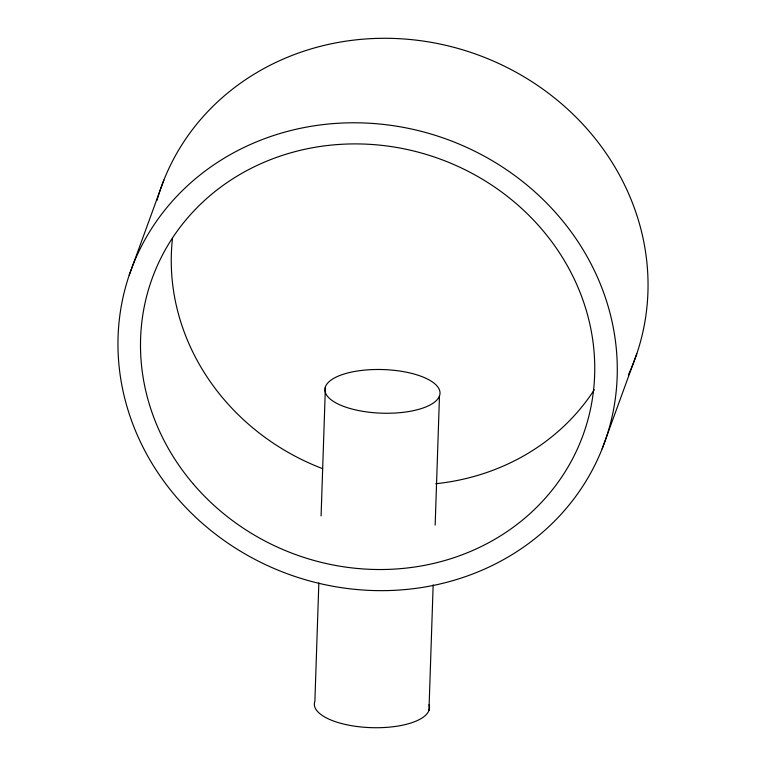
<?xml version="1.0" encoding="UTF-8"?>
<svg xmlns="http://www.w3.org/2000/svg" width="766" height="766" viewBox="0 0 766 766"><rect width="100%" height="100%" fill="white"/><g stroke="black" fill="none" stroke-linecap="round" stroke-linejoin="round"><path stroke-width="1.15" d="M318.848 582.878L314.883 701.244A57.594 21.821 1.9 0 0 371.644 727.662A57.594 21.821 1.9 0 0 429.037 704.73M321.088 515.92L325.416 386.782M428.96 710.427L433.163 584.879M435.165 525.093L439.483 395.965A57.594 21.821 1.9 0 0 360.681 370.543A57.594 21.821 1.9 0 0 347.18 407.617A57.594 21.821 1.9 0 0 439.483 395.965M129.195 275.205L163.876 180.039M602.124 448.895A251.985 231.437 20 0 0 324.573 124.427A251.985 231.437 20 0 0 176.161 496.828A251.985 231.437 20 0 0 602.124 448.895L636.805 353.729M594.32 389.731A229.245 210.545 20 0 1 435.71 483.739M322.524 468.629A229.245 210.545 20 0 1 172.494 238.398M156.915 200.462A251.985 231.437 20 0 1 478.865 55.229A251.985 231.437 20 0 1 628.398 374.823M193.444 484.179A229.245 210.545 20 0 0 580.963 440.574A229.245 210.545 20 0 0 328.461 145.396A229.245 210.545 20 0 0 193.444 484.179"/></g></svg>
